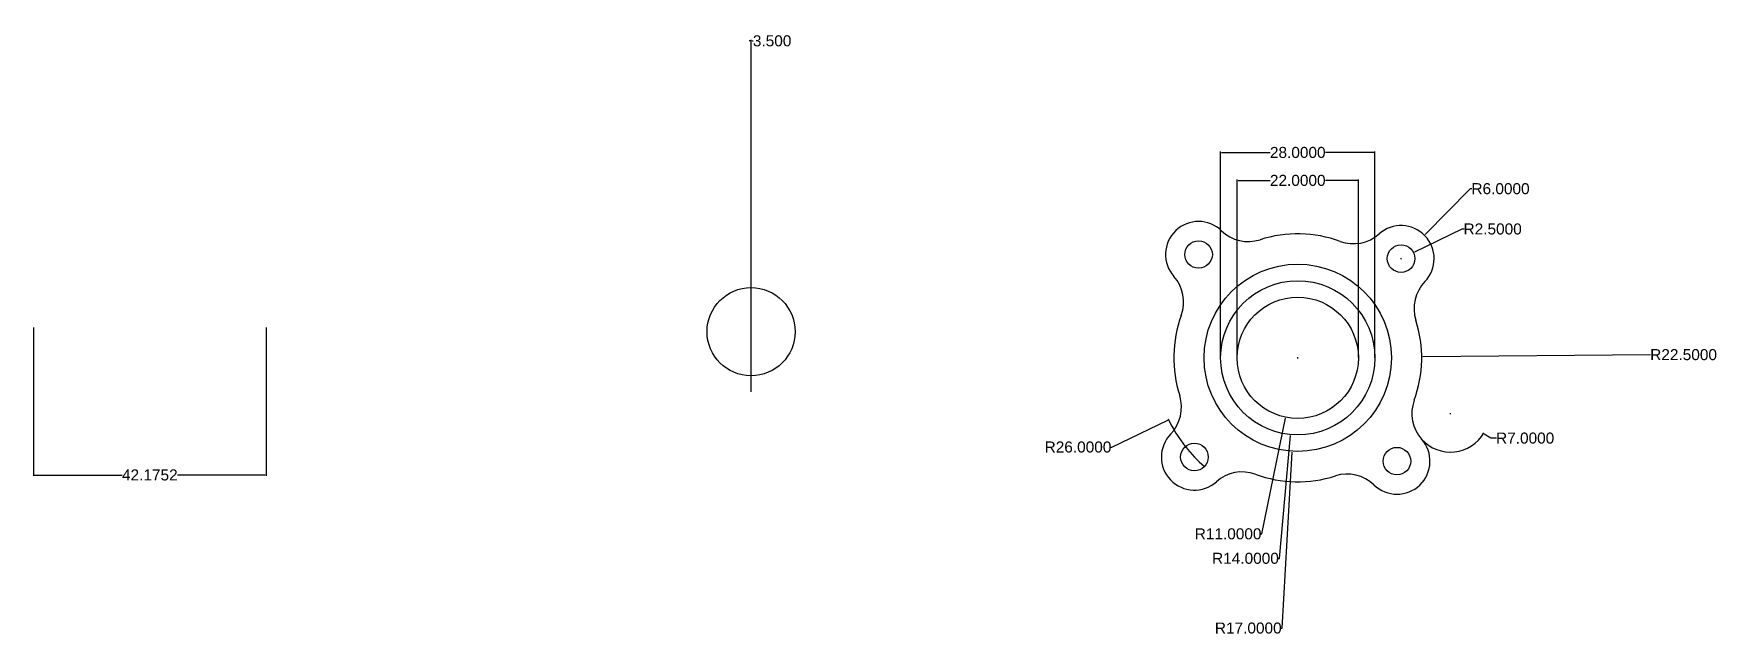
# Model space of a CAD drawing. Header units: inches. Extents: x -184 to 121, y 57 to 167.
import ezdxf

# ---------------------------------------------------------------- set-up
doc = ezdxf.new("R2010")
doc.units = ezdxf.units.IN
doc.header["$MEASUREMENT"] = 0
doc.styles.get("Standard").update_dxf_attribs({"font": 'arial.ttf'})
doc.dimstyles.get("Standard").update_dxf_attribs({"dimtxt": 2, "dimasz": 0.18, "dimexe": 0.18, "dimexo": 0.0625, "dimgap": 0.09, "dimtad": 0, "dimtih": 1, "dimtoh": 1, "dimdec": 4, "dimzin": 0, "dimdsep": 46, "dimtxsty": 'Standard', "dimcen": 0.09, "dimclrt": 1, "dimadec": 0, "dimazin": 0, "dimtfac": 1, "dimtdec": 4, "dimtofl": 0, "dimtmove": 0, "dimatfit": 3, "dimfxl": 1, "dimtolj": 1, "dimtzin": 0, "dimarcsym": 0})

# ---------------------------------------------------------------- blocks, each defined once
blk = doc.blocks.new('*D15')
at = {"color": 0, "lineweight": -2, "transparency": 16777216}
for p, q in [((44.93, 107.81), (45.11, 107.81)), ((45.02, 107.72), (45.02, 107.9)), ((109.08, 108.38), (67.7, 108.01))]:
    blk.add_line(p, q, dxfattribs=at)
at = {"color": 0, "transparency": 16777216}
blk.add_solid([(67.7, 108.04), (67.7, 107.98), (67.52, 108.01)], dxfattribs=at)
at = {"layer": 'Defpoints', "color": 0, "transparency": 16777216}
for p in [(45.02, 107.81), (67.52, 108.01)]:
    blk.add_point(p, dxfattribs=at)
at = {"color": 1, "transparency": 16777216, "insert": (115.06, 108.38), "char_height": 2, "attachment_point": 5}
blk.add_mtext('\\A1;R22.5000', dxfattribs=at)
blk = doc.blocks.new('*D16')
at = {"color": 0, "lineweight": -2, "transparency": 16777216}
for p, q in [((44.93, 107.81), (45.11, 107.81)), ((45.02, 107.72), (45.02, 107.9)), ((38.53, 75.85), (42.8, 96.85)), ((38.35, 75.85), (38.53, 75.85))]:
    blk.add_line(p, q, dxfattribs=at)
at = {"color": 0, "transparency": 16777216}
blk.add_solid([(42.77, 96.86), (42.83, 96.85), (42.83, 97.03)], dxfattribs=at)
at = {"layer": 'Defpoints', "color": 0, "transparency": 16777216}
for p in [(45.02, 107.81), (42.83, 97.03)]:
    blk.add_point(p, dxfattribs=at)
at = {"color": 1, "transparency": 16777216, "insert": (32.38, 75.85), "char_height": 2, "attachment_point": 5}
blk.add_mtext('\\A1;R11.0000', dxfattribs=at)
blk = doc.blocks.new('*D17')
at = {"color": 0, "lineweight": -2, "transparency": 16777216}
for p, q in [((44.93, 107.81), (45.11, 107.81)), ((45.02, 107.72), (45.02, 107.9)), ((41.69, 71.41), (43.73, 93.69)), ((41.51, 71.41), (41.69, 71.41))]:
    blk.add_line(p, q, dxfattribs=at)
at = {"color": 0, "transparency": 16777216}
blk.add_solid([(43.7, 93.69), (43.76, 93.69), (43.74, 93.87)], dxfattribs=at)
at = {"layer": 'Defpoints', "color": 0, "transparency": 16777216}
for p in [(45.02, 107.81), (43.74, 93.87)]:
    blk.add_point(p, dxfattribs=at)
at = {"color": 1, "transparency": 16777216, "insert": (35.53, 71.41), "char_height": 2, "attachment_point": 5}
blk.add_mtext('\\A1;R14.0000', dxfattribs=at)
blk = doc.blocks.new('*D18')
at = {"color": 0, "lineweight": -2, "transparency": 16777216}
for p, q in [((44.93, 107.81), (45.11, 107.81)), ((45.02, 107.72), (45.02, 107.9)), ((42.19, 58.75), (44.03, 90.66)), ((42.01, 58.75), (42.19, 58.75))]:
    blk.add_line(p, q, dxfattribs=at)
at = {"color": 0, "transparency": 16777216}
blk.add_solid([(44, 90.66), (44.06, 90.66), (44.04, 90.84)], dxfattribs=at)
at = {"layer": 'Defpoints', "color": 0, "transparency": 16777216}
for p in [(45.02, 107.81), (44.04, 90.84)]:
    blk.add_point(p, dxfattribs=at)
at = {"color": 1, "transparency": 16777216, "insert": (36.04, 58.75), "char_height": 2, "attachment_point": 5}
blk.add_mtext('\\A1;R17.0000', dxfattribs=at)
blk = doc.blocks.new('*D19')
at = {"color": 0, "lineweight": -2, "transparency": 16777216}
for p, q in [((44.93, 107.81), (45.11, 107.81)), ((45.02, 107.72), (45.02, 107.9)), ((11.28, 91.61), (21.42, 96.48)), ((11.1, 91.61), (11.28, 91.61))]:
    blk.add_line(p, q, dxfattribs=at)
blk.add_arc((45.02, 107.81), 26, 205.2548, 218.1805, dxfattribs=at)
at = {"color": 0, "transparency": 16777216}
blk.add_solid([(21.41, 96.5), (21.43, 96.45), (21.58, 96.55)], dxfattribs=at)
at = {"layer": 'Defpoints', "color": 0, "transparency": 16777216}
for p in [(45.02, 107.81), (21.58, 96.55)]:
    blk.add_point(p, dxfattribs=at)
at = {"color": 1, "transparency": 16777216, "insert": (5.13, 91.61), "char_height": 2, "attachment_point": 5}
blk.add_mtext('\\A1;R26.0000', dxfattribs=at)
blk = doc.blocks.new('*D20')
at = {"color": 0, "lineweight": -2, "transparency": 16777216}
for p, q in [((76.34, 138.5), (68.13, 130.2)), ((76.63, 138.5), (76.34, 138.5)), ((63.69, 125.81), (63.87, 125.81)), ((63.78, 125.72), (63.78, 125.9))]:
    blk.add_line(p, q, dxfattribs=at)
at = {"color": 0, "transparency": 16777216}
blk.add_solid([(68.11, 130.23), (68.15, 130.18), (68, 130.08)], dxfattribs=at)
at = {"layer": 'Defpoints', "color": 0, "transparency": 16777216}
for p in [(68, 130.08), (63.78, 125.81)]:
    blk.add_point(p, dxfattribs=at)
at = {"color": 1, "transparency": 16777216, "insert": (81.83, 138.5), "char_height": 2, "attachment_point": 5}
blk.add_mtext('\\A1;R6.0000', dxfattribs=at)
blk = doc.blocks.new('*D21')
at = {"color": 0, "lineweight": -2, "transparency": 16777216}
for p, q in [((74.8, 131.19), (66.19, 126.99)), ((75.21, 131.19), (74.8, 131.19)), ((63.69, 125.81), (63.87, 125.81)), ((63.78, 125.72), (63.78, 125.9))]:
    blk.add_line(p, q, dxfattribs=at)
at = {"color": 0, "transparency": 16777216}
blk.add_solid([(66.17, 127.02), (66.2, 126.96), (66.03, 126.91)], dxfattribs=at)
at = {"layer": 'Defpoints', "color": 0, "transparency": 16777216}
for p in [(63.78, 125.81), (66.03, 126.91)]:
    blk.add_point(p, dxfattribs=at)
at = {"color": 1, "transparency": 16777216, "insert": (80.4, 131.19), "char_height": 2, "attachment_point": 5}
blk.add_mtext('\\A1;R2.5000', dxfattribs=at)
blk = doc.blocks.new('*D22')
at = {"color": 0, "lineweight": -2, "transparency": 16777216}
for p, q in [((72.74, 97.61), (72.74, 97.79)), ((72.65, 97.7), (72.83, 97.7)), ((80.08, 93.23), (78.87, 93.97)), ((81.1, 93.23), (80.08, 93.23))]:
    blk.add_line(p, q, dxfattribs=at)
blk.add_arc((72.74, 97.7), 7, 222.2005, 330.1676, dxfattribs=at)
at = {"color": 0, "transparency": 16777216}
blk.add_solid([(78.89, 93.99), (78.85, 93.94), (78.72, 94.06)], dxfattribs=at)
at = {"layer": 'Defpoints', "color": 0, "transparency": 16777216}
for p in [(72.74, 97.7), (78.72, 94.06)]:
    blk.add_point(p, dxfattribs=at)
at = {"color": 1, "transparency": 16777216, "insert": (86.3, 93.23), "char_height": 2, "attachment_point": 5}
blk.add_mtext('\\A1;R7.0000', dxfattribs=at)
blk = doc.blocks.new('*D23')
at = {"color": 0, "lineweight": -2, "transparency": 16777216}
for p, q in [((34.02, 107.87), (34.02, 140.19)), ((34.2, 140.01), (39.99, 140.01)), ((55.84, 140.01), (50.05, 140.01)), ((56.02, 107.87), (56.02, 140.19))]:
    blk.add_line(p, q, dxfattribs=at)
at = {"color": 0, "transparency": 16777216}
for points in [[(34.2, 140.04), (34.2, 139.98), (34.02, 140.01)], [(55.84, 140.04), (55.84, 139.98), (56.02, 140.01)]]:
    blk.add_solid(points, dxfattribs=at)
at = {"layer": 'Defpoints', "color": 0, "transparency": 16777216}
for p in [(56.02, 140.01), (34.02, 107.81), (56.02, 107.81)]:
    blk.add_point(p, dxfattribs=at)
at = {"color": 1, "transparency": 16777216, "insert": (45.02, 140.01), "char_height": 2, "attachment_point": 5}
blk.add_mtext('\\A1;22.0000', dxfattribs=at)
blk = doc.blocks.new('*D24')
at = {"color": 0, "lineweight": -2, "transparency": 16777216}
for p, q in [((31.02, 107.87), (31.02, 145.26)), ((31.2, 145.08), (39.99, 145.08)), ((58.84, 145.08), (50.05, 145.08)), ((59.02, 107.87), (59.02, 145.26))]:
    blk.add_line(p, q, dxfattribs=at)
at = {"color": 0, "transparency": 16777216}
for points in [[(31.2, 145.11), (31.2, 145.05), (31.02, 145.08)], [(58.84, 145.11), (58.84, 145.05), (59.02, 145.08)]]:
    blk.add_solid(points, dxfattribs=at)
at = {"layer": 'Defpoints', "color": 0, "transparency": 16777216}
for p in [(59.02, 145.08), (31.02, 107.81), (59.02, 107.81)]:
    blk.add_point(p, dxfattribs=at)
at = {"color": 1, "transparency": 16777216, "insert": (45.02, 145.08), "char_height": 2, "attachment_point": 5}
blk.add_mtext('\\A1;28.0000', dxfattribs=at)
blk = doc.blocks.new('*D27')
at = {"color": 0, "lineweight": -2, "transparency": 16777216}
for p, q in [((-54.39, 165.34), (-54.57, 165.34)), ((-54.21, 101.62), (-54.21, 165.52)), ((-54.21, 101.62), (-54.21, 165.52)), ((-54.03, 165.34), (-53.85, 165.34))]:
    blk.add_line(p, q, dxfattribs=at)
at = {"color": 0, "transparency": 16777216}
for points in [[(-54.39, 165.37), (-54.39, 165.31), (-54.21, 165.34)], [(-54.03, 165.37), (-54.03, 165.31), (-54.21, 165.34)]]:
    blk.add_solid(points, dxfattribs=at)
at = {"layer": 'Defpoints', "color": 0, "transparency": 16777216}
for p in [(-54.21, 165.34), (-54.21, 101.56, 8.5), (-54.21, 101.56, 12)]:
    blk.add_point(p, dxfattribs=at)
at = {"color": 1, "transparency": 16777216, "insert": (-50.39, 165.34), "char_height": 2, "attachment_point": 5}
blk.add_mtext('\\A1;3.500', dxfattribs=at)
blk = doc.blocks.new('*D30')
at = {"color": 0, "lineweight": -2, "transparency": 16777216}
for p, q in [((-184.44, 113.3), (-184.44, 86.36)), ((-142.26, 113.3), (-142.26, 86.36)), ((-184.26, 86.54), (-168.4, 86.54)), ((-142.44, 86.54), (-158.3, 86.54))]:
    blk.add_line(p, q, dxfattribs=at)
at = {"color": 0, "transparency": 16777216}
for points in [[(-184.26, 86.57), (-184.26, 86.51), (-184.44, 86.54)], [(-142.44, 86.57), (-142.44, 86.51), (-142.26, 86.54)]]:
    blk.add_solid(points, dxfattribs=at)
at = {"layer": 'Defpoints', "color": 0, "transparency": 16777216}
for p in [(-184.44, 113.36), (-142.26, 113.36), (-142.26, 86.54)]:
    blk.add_point(p, dxfattribs=at)
at = {"color": 1, "transparency": 16777216, "insert": (-163.35, 86.54), "char_height": 2, "attachment_point": 5}
blk.add_mtext('\\A1;42.1752', dxfattribs=at)

msp = doc.modelspace()

# ---------------------------------------------------------------- linework, layer by layer
for centre, radius in [((27.0163, 126.56576), 2.5), ((63.77818, 125.81469), 2.5), ((45.02171, 107.80928), 17), ((-54.20661, 112.55571, 12), 8), ((45.02171, 107.80928), 14), ((45.02171, 107.80928), 11), ((26.26523, 89.80388), 2.5), ((63.02711, 89.05281), 2.5)]:
    msp.add_circle(centre, radius)
for centre, radius, start, end in [((27.0163, 126.56576), 6, 45.97018, 221.688952), ((63.77818, 125.81469), 6, 315.97018, 131.688952), ((36.05173, 135.91248), 7, 225.97018, 287.7020465), ((45.02171, 107.80928), 22.5, 69.9570855, 107.7020465), ((55.13206, 135.52265), 7, 249.9570855, 311.688952), ((17.30834, 117.91964), 7, 339.9570855, 41.688952), ((73.1249, 116.77926), 7, 135.97018, 197.7020465), ((45.02171, 107.80928), 22.5, 159.9570855, 197.7020465), ((45.02171, 107.80928), 22.5, 339.9570855, 17.7020465), ((16.91851, 98.8393), 7, 315.97018, 17.7020465), ((72.73507, 97.69893), 7, 159.9570855, 221.688952), ((26.26523, 89.80388), 6, 135.97018, 311.688952), ((45.02171, 107.80928), 26, 218.3182311, 229.3408993), ((63.02711, 89.05281), 6, 225.97018, 41.688952), ((34.91135, 80.09592), 7, 69.9570855, 131.688952), ((45.02171, 107.80928), 22.5, 249.9570855, 287.7020465), ((53.99169, 79.70609), 7, 45.97018, 107.7020465)]:
    msp.add_arc(centre, radius, start, end)

# ---------------------------------------------------------------- dimensions: what is measured, and where the dimension line sits
dim = msp.add_linear_dim(base=(-54.20661, 165.34053), p1=(-54.20661, 101.55571, 8.5), p2=(-54.20661, 101.55571, 12), text='3.500', dimstyle='Standard')
dim.commit()
dim.dimension.update_dxf_attribs({"geometry": '*D27', "text_midpoint": (-50.38622, 165.34053)})
for base, p1, p2, picture, middle in [((59.02171, 145.07699), (31.02171, 107.80928), (59.02171, 107.80928), '*D24', (45.02171, 145.07699)), ((56.02171, 140.00778), (34.02171, 107.80928), (56.02171, 107.80928), '*D23', (45.02171, 140.00778)), ((-142.261854, 86.540552), (-184.437095, 113.362028), (-142.261854, 113.362028), '*D30', (-163.349475, 86.540552))]:
    dim = msp.add_linear_dim(base=base, p1=p1, p2=p2, dimstyle='Standard')
    dim.commit()
    dim.dimension.update_dxf_attribs({"geometry": picture, "text_midpoint": middle})
for center, mpoint, picture, middle in [((63.77818, 125.81469), (68.00105, 130.07701), '*D20', (81.82619, 138.49738)), ((63.77818, 125.81469), (66.02567, 126.90959), '*D21', (80.40301, 131.18598)), ((45.02171, 107.80928), (21.58416, 96.55399), '*D19', (5.13064, 91.60694)), ((45.02171, 107.80928), (42.83248, 97.02934), '*D16', (32.38013, 75.85404)), ((45.02171, 107.80928), (43.74368, 93.86774), '*D17', (35.53307, 71.4109)), ((45.02171, 107.80928), (44.04303, 90.83748), '*D18', (36.04054, 58.74712)), ((45.02171, 107.80928), (67.52082, 108.0093), '*D15', (109.08331, 108.37879)), ((72.73507, 97.69893), (78.71592, 94.0617), '*D22', (86.3, 93.23106))]:
    dim = msp.add_radius_dim(center=center, mpoint=mpoint, dimstyle='Standard')
    dim.commit()
    dim.dimension.update_dxf_attribs({"geometry": picture, "text_midpoint": middle, "dimtype": 164})

doc.saveas('drawing.dxf')
